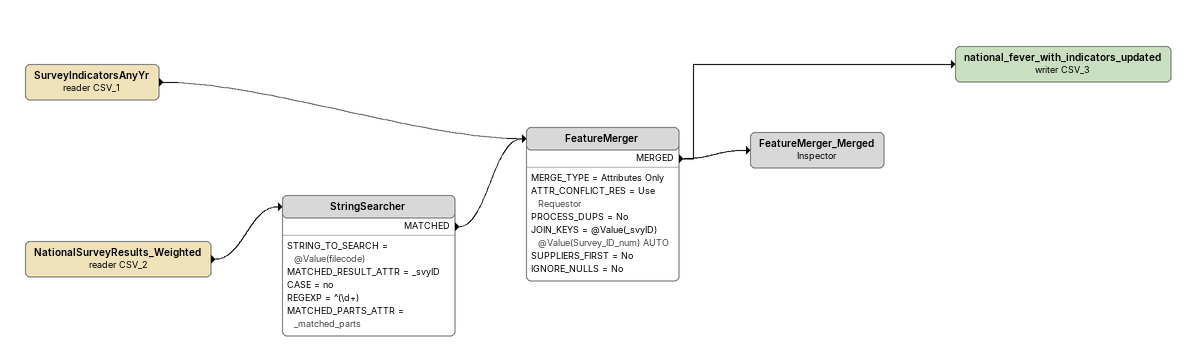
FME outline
SurveyIndicatorsAnyYr (reader CSV_1)
    -> FeatureMerger
NationalSurveyResults_Weighted (reader CSV_2)
    -> StringSearcher
StringSearcher
    STRING_TO_SEARCH = @Value(filecode)
    MATCHED_RESULT_ATTR = _svyID
    CASE = no
    REGEXP = ^(\d+)
    MATCHED_PARTS_ATTR = _matched_parts
    MATCHED -> FeatureMerger
FeatureMerger
    MERGE_TYPE = Attributes Only
    ATTR_CONFLICT_RES = Use Requestor
    PROCESS_DUPS = No
    JOIN_KEYS = @Value(_svyID) @Value(Survey_ID_num) AUTO
    SUPPLIERS_FIRST = No
    IGNORE_NULLS = No
    MERGED -> FeatureMerger_Merged
    MERGED -> national_fever_with_indicators_updated (writer CSV_3)
national_fever_with_indicators_updated (writer CSV_3)
FeatureMerger_Merged: Inspector
